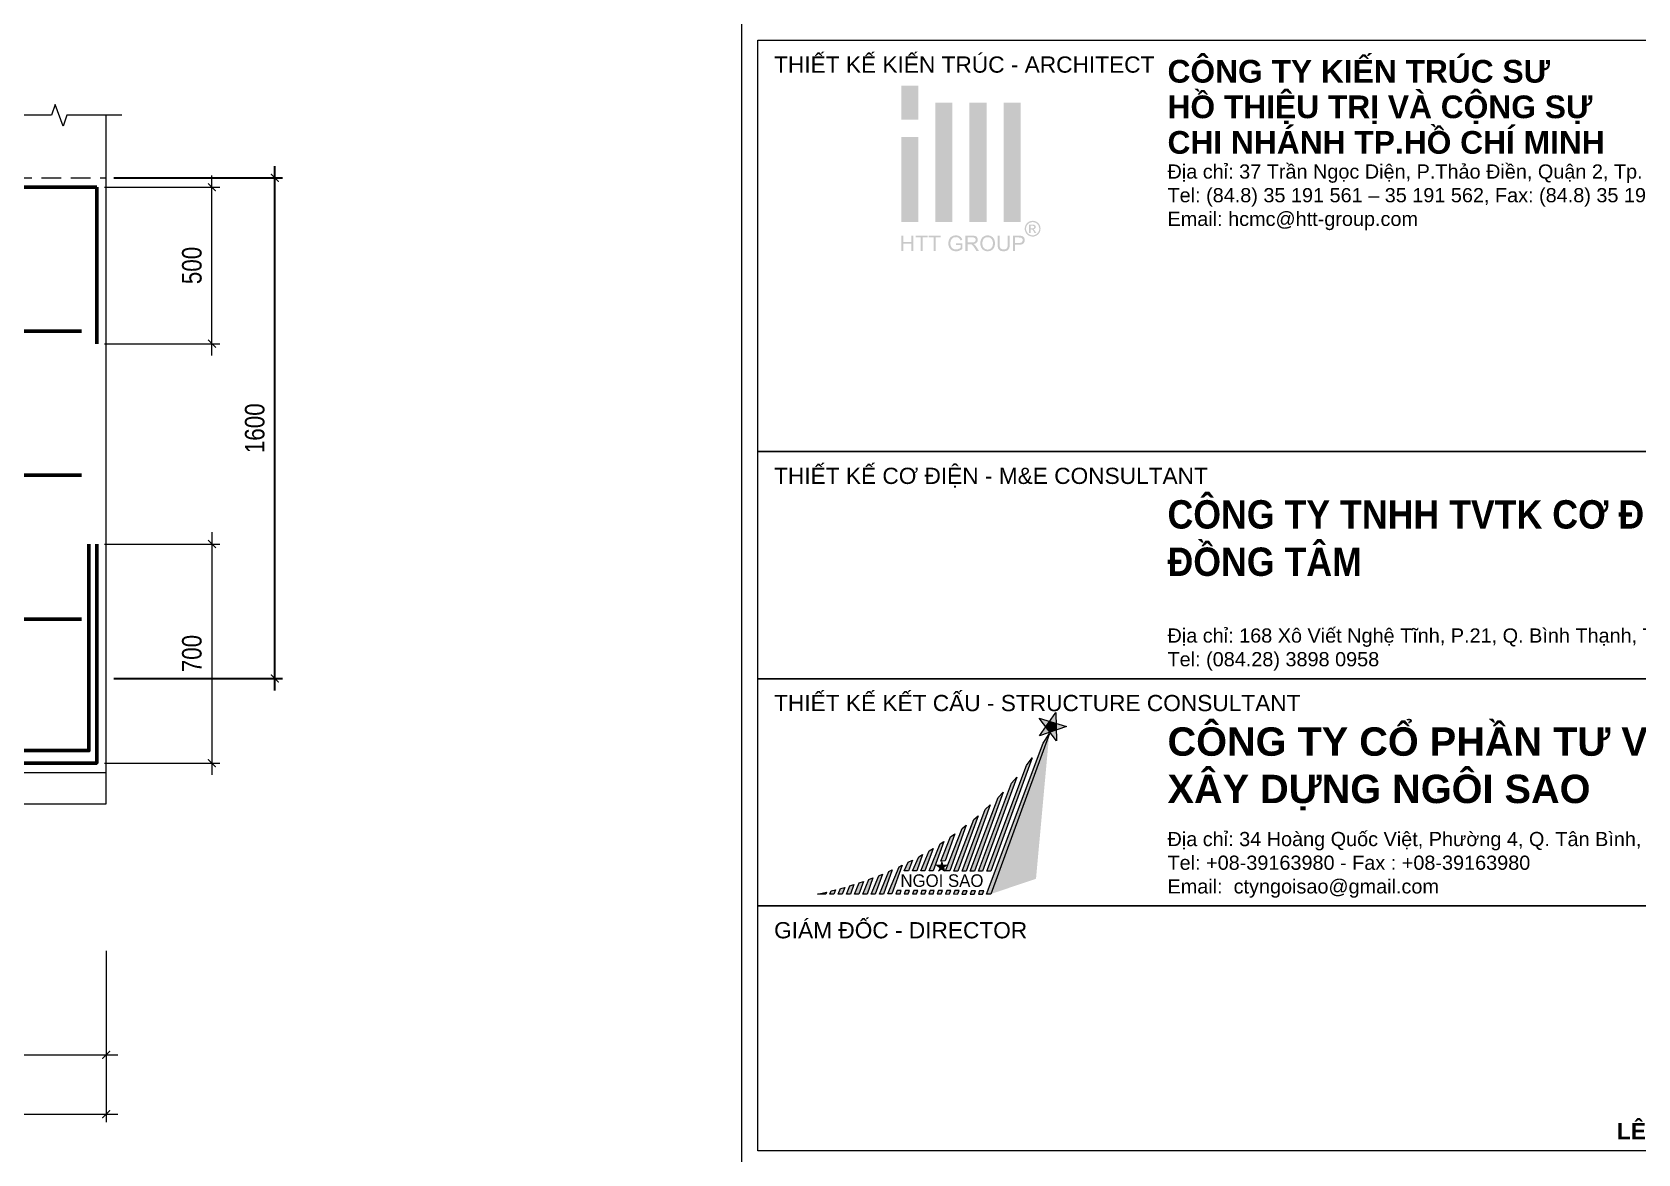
# Model space of a CAD drawing. Header units: millimetres. Extents: x 3014920 to 3563667, y -1638653 to -1356471.
# Drawn here: x 3404788 to 3409919, y -1615076 to -1611492 of the extents above; entities that cross this region are included whole.
import ezdxf
from ezdxf.enums import TextEntityAlignment as Align
from ezdxf.xclip import XClip

# ---------------------------------------------------------------- set-up
doc = ezdxf.new("R2010")
doc.units = ezdxf.units.MM
doc.header["$MEASUREMENT"] = 0
doc.header["$XCLIPFRAME"] = 0
doc.header["$PDMODE"] = 2
doc.linetypes.add('HIDDEN', pattern=[0.375, 0.25, -0.125])
doc.layers.get('0').update_dxf_attribs({"lineweight": 9})
doc.layers.get('Defpoints').update_dxf_attribs({"color": 10, "lineweight": 0})
doc.layers.add('CHG_XX_Khung ten$0$A1 BORDER$0$DGIONG', color=7, linetype='Continuous', lineweight=13, true_color=0x29ffff)
doc.layers.add('CHG_XX_Khung ten$0$A1 BORDER$0$STICK', color=7, linetype='Continuous', lineweight=9, true_color=0xe60000)
for name, color, linetype, lineweight in [('CTHEP', 50, 'Continuous', 50), ('DBAO', 90, 'Continuous', 13), ('DGIONG', 130, 'Continuous', 13), ('KTH', 154, 'Continuous', 9), ('Net khuat', 8, 'HIDDEN', 13)]:
    doc.layers.add(name, color=color, linetype=linetype, lineweight=lineweight)
doc.styles.add('CHG_XX_Khung ten$0$A1 BORDER$0$ARIAL', font='arial.ttf')
doc.styles.add('CHG_XX_Khung ten$0$A1 BORDER$0$Arial - Bold', font='arialbd.ttf', dxfattribs={"height": 2.5})
doc.styles.add('CHG_XX_Khung ten$0$A1 BORDER$0$Star-AvoBold', font='VAVOB_0.TTF')
doc.styles.add('CHG_XX_Khung ten$0$Arial - Bold', font='arialbd.ttf')
doc.styles.add('CHG_XX_Khung ten$0$title block pccc$0$ARIAL', font='arial.ttf')
doc.styles.add('TTP-HelCon', font='VHELVCN_0.TTF')
doc.dimstyles.new('TTP-25', dxfattribs={"dimscale": 25, "dimtxt": 2.5, "dimasz": 1, "dimexe": 1, "dimexo": 1, "dimgap": 0.09, "dimtad": 0, "dimdec": 4, "dimrnd": 1, "dimzin": 9, "dimdsep": 46, "dimtxsty": 'TTP-HelCon', "dimblk": 'ARCHTICK', "dimcen": 0.09, "dimdle": 1.5, "dimclrd": 256, "dimclre": 256, "dimclrt": 7, "dimadec": 0, "dimazin": 0, "dimtfac": 1, "dimtdec": 4, "dimtmove": 0, "dimatfit": 3, "dimldrblk": 'ARCHTICK', "dimfxl": 1, "dimtvp": 1, "dimtolj": 1, "dimtzin": 0, "dimarcsym": 0})

# ---------------------------------------------------------------- blocks, each defined once
blk = doc.blocks.new('_ArchTick')
at = {"color": 0, "linetype": 'ByBlock', "const_width": 0.15}
blk.add_lwpolyline([(-0.5, -0.5), (0.5, 0.5)], dxfattribs=at)
blk = doc.blocks.new('*D1854')
at = {"layer": 'Defpoints', "color": 0, "transparency": 16777216}
for p in [(11250, -2245.1), (16200, -2245.1), (16200, -2566.1)]:
    blk.add_point(p, dxfattribs=at)
at = {"layer": 'KTH', "lineweight": -2, "transparency": 16777216}
for p, q in [((11250, -2270.1), (11250, -2591.1)), ((16200, -2270.1), (16200, -2591.1)), ((11212.5, -2566.1), (16237.5, -2566.1))]:
    blk.add_line(p, q, dxfattribs=at)
at = {"layer": 'KTH', "lineweight": -2, "transparency": 16777216, "xscale": 25, "yscale": 25, "zscale": 25, "rotation": 180}
blk.add_blockref('_ArchTick', (11250, -2566.1), dxfattribs=at)
at = {"layer": 'KTH', "lineweight": -2, "transparency": 16777216, "xscale": 25, "yscale": 25, "zscale": 25}
blk.add_blockref('_ArchTick', (16200, -2566.1), dxfattribs=at)
at = {"layer": 'KTH', "color": 7, "transparency": 16777216, "insert": (13725, -2502.3), "char_height": 62.5, "attachment_point": 5, "style": 'TTP-HelCon'}
blk.add_mtext('\\A1;4950', dxfattribs=at)
blk = doc.blocks.new('*D1868')
at = {"layer": 'Defpoints', "color": 0, "transparency": 16777216}
for p in [(13327, -736), (16450, -736), (16450, -1201.1)]:
    blk.add_point(p, dxfattribs=at)
at = {"layer": 'KTH', "lineweight": -2, "transparency": 16777216}
for p, q in [((13327, -761), (13327, -1226.1)), ((16450, -761), (16450, -1226.1)), ((13289.5, -1201.1), (16487.5, -1201.1))]:
    blk.add_line(p, q, dxfattribs=at)
at = {"layer": 'KTH', "lineweight": -2, "transparency": 16777216, "xscale": 25, "yscale": 25, "zscale": 25, "rotation": 180}
blk.add_blockref('_ArchTick', (13327, -1201.1), dxfattribs=at)
at = {"layer": 'KTH', "lineweight": -2, "transparency": 16777216, "xscale": 25, "yscale": 25, "zscale": 25}
blk.add_blockref('_ArchTick', (16450, -1201.1), dxfattribs=at)
at = {"layer": 'KTH', "color": 7, "transparency": 16777216, "insert": (14888.5, -1131.2), "char_height": 62.5, "attachment_point": 5, "style": 'TTP-HelCon'}
blk.add_mtext('\\A1;4Þ14a250-3', dxfattribs=at)
blk = doc.blocks.new('*D1829')
at = {"layer": 'Defpoints', "color": 0, "transparency": 16777216}
for p in [(6450, -2245.1), (16200, -2245.1), (16200, -2766.1)]:
    blk.add_point(p, dxfattribs=at)
at = {"layer": 'KTH', "lineweight": -2, "transparency": 16777216}
for p, q in [((6450, -2270.1), (6450, -2791.1)), ((16200, -2270.1), (16200, -2791.1)), ((6412.5, -2766.1), (16237.5, -2766.1))]:
    blk.add_line(p, q, dxfattribs=at)
at = {"layer": 'KTH', "lineweight": -2, "transparency": 16777216, "xscale": 25, "yscale": 25, "zscale": 25, "rotation": 180}
blk.add_blockref('_ArchTick', (6450, -2766.1), dxfattribs=at)
at = {"layer": 'KTH', "lineweight": -2, "transparency": 16777216, "xscale": 25, "yscale": 25, "zscale": 25}
blk.add_blockref('_ArchTick', (16200, -2766.1), dxfattribs=at)
at = {"layer": 'KTH', "color": 7, "transparency": 16777216, "insert": (11325, -2702.3), "char_height": 62.5, "attachment_point": 5, "style": 'TTP-HelCon'}
blk.add_mtext('\\A1;9750', dxfattribs=at)
blk = doc.blocks.new('*D1619')
at = {"layer": 'Defpoints', "color": 0, "transparency": 16777216}
for p in [(82445, -30), (82813.1, -30), (82445, -530)]:
    blk.add_point(p, dxfattribs=at)
at = {"layer": 'KTH', "lineweight": -2, "transparency": 16777216}
for p, q in [((82813.1, -567.5), (82813.1, 7.5)), ((82470, -30), (82838.1, -30)), ((82470, -530), (82838.1, -530))]:
    blk.add_line(p, q, dxfattribs=at)
at = {"layer": 'KTH', "lineweight": -2, "transparency": 16777216, "xscale": 25, "yscale": 25, "zscale": 25}
for p, rotation in [((82813.1, -30), 90), ((82813.1, -530), 270)]:
    blk.add_blockref('_ArchTick', p, dxfattribs=dict(at, rotation=rotation))
at = {"layer": 'KTH', "color": 7, "transparency": 16777216, "insert": (82749.3, -280), "char_height": 62.5, "attachment_point": 5, "rotation": 90, "style": 'TTP-HelCon'}
blk.add_mtext('\\A1;500', dxfattribs=at)
blk = doc.blocks.new('*D1620')
at = {"layer": 'Defpoints', "color": 0, "transparency": 16777216}
for p in [(82445, -1170), (82445, -1870), (82813.1, -1870)]:
    blk.add_point(p, dxfattribs=at)
at = {"layer": 'KTH', "lineweight": -2, "transparency": 16777216}
for p, q in [((82470, -1170), (82838.1, -1170)), ((82813.1, -1132.5), (82813.1, -1907.5)), ((82470, -1870), (82838.1, -1870))]:
    blk.add_line(p, q, dxfattribs=at)
at = {"layer": 'KTH', "lineweight": -2, "transparency": 16777216, "xscale": 25, "yscale": 25, "zscale": 25}
for p, rotation in [((82813.1, -1170), 90), ((82813.1, -1870), 270)]:
    blk.add_blockref('_ArchTick', p, dxfattribs=dict(at, rotation=rotation))
at = {"layer": 'KTH', "color": 7, "transparency": 16777216, "insert": (82749.3, -1520), "char_height": 62.5, "attachment_point": 5, "rotation": 90, "style": 'TTP-HelCon'}
blk.add_mtext('\\A1;700', dxfattribs=at)
blk = doc.blocks.new('*D1614')
at = {"layer": 'Defpoints', "color": 0, "transparency": 16777216}
for p in [(71325, -2445.3), (82475, -2445.3), (82475, -2991.7)]:
    blk.add_point(p, dxfattribs=at)
at = {"layer": 'KTH', "lineweight": -2, "transparency": 16777216}
for p, q in [((71325, -2470.3), (71325, -3016.7)), ((82475, -2470.3), (82475, -3016.7)), ((71287.5, -2991.7), (82512.5, -2991.7))]:
    blk.add_line(p, q, dxfattribs=at)
at = {"layer": 'KTH', "lineweight": -2, "transparency": 16777216, "xscale": 25, "yscale": 25, "zscale": 25, "rotation": 180}
blk.add_blockref('_ArchTick', (71325, -2991.7), dxfattribs=at)
at = {"layer": 'KTH', "lineweight": -2, "transparency": 16777216, "xscale": 25, "yscale": 25, "zscale": 25}
blk.add_blockref('_ArchTick', (82475, -2991.7), dxfattribs=at)
at = {"layer": 'KTH', "color": 7, "transparency": 16777216, "insert": (76900, -2927.9), "char_height": 62.5, "attachment_point": 5, "style": 'TTP-HelCon'}
blk.add_mtext('\\A1;11150', dxfattribs=at)
blk = doc.blocks.new('*D1594')
at = {"layer": 'Defpoints', "color": 0, "transparency": 16777216}
for p in [(78775.3, -2501.1), (82475, -2501.1), (82475, -2802.1)]:
    blk.add_point(p, dxfattribs=at)
at = {"layer": 'KTH', "lineweight": -2, "transparency": 16777216}
for p, q in [((78775.3, -2526.1), (78775.3, -2827.1)), ((82475, -2526.1), (82475, -2827.1)), ((78737.8, -2802.1), (82512.5, -2802.1))]:
    blk.add_line(p, q, dxfattribs=at)
at = {"layer": 'KTH', "lineweight": -2, "transparency": 16777216, "xscale": 25, "yscale": 25, "zscale": 25, "rotation": 180}
blk.add_blockref('_ArchTick', (78775.3, -2802.1), dxfattribs=at)
at = {"layer": 'KTH', "lineweight": -2, "transparency": 16777216, "xscale": 25, "yscale": 25, "zscale": 25}
blk.add_blockref('_ArchTick', (82475, -2802.1), dxfattribs=at)
at = {"layer": 'KTH', "color": 7, "transparency": 16777216, "insert": (80625.2, -2738.3), "char_height": 62.5, "attachment_point": 5, "style": 'TTP-HelCon'}
blk.add_mtext('\\A1;3700', dxfattribs=at)
blk = doc.blocks.new('*D1030')
at = {"layer": 'Defpoints', "color": 0, "transparency": 16777216}
for p in [(3405024.8, -1611957.8), (3405563.9, -1611957.8), (3405024.8, -1613557.8)]:
    blk.add_point(p, dxfattribs=at)
at = {"layer": 'KTH', "lineweight": -2, "transparency": 16777216}
for p, q in [((3405563.9, -1613595.3), (3405563.9, -1611920.3)), ((3405049.8, -1611957.8), (3405588.9, -1611957.8)), ((3405049.8, -1613557.8), (3405588.9, -1613557.8))]:
    blk.add_line(p, q, dxfattribs=at)
at = {"layer": 'KTH', "lineweight": -2, "transparency": 16777216, "xscale": 25, "yscale": 25, "zscale": 25}
for p, rotation in [((3405563.9, -1611957.8), 90), ((3405563.9, -1613557.8), 270)]:
    blk.add_blockref('_ArchTick', p, dxfattribs=dict(at, rotation=rotation))
at = {"layer": 'KTH', "color": 7, "transparency": 16777216, "insert": (3405500, -1612757.8), "char_height": 62.5, "attachment_point": 5, "rotation": 90, "style": 'TTP-HelCon'}
blk.add_mtext('\\A1;1600', dxfattribs=at)
blk = doc.blocks.new('CHG_XX_Khung ten$0$A1 BORDER$0$HTT-Logo')
at = {"true_color": 0x134fb3}
h = blk.add_hatch(color=154, dxfattribs=at)
h.paths.add_polyline_path([(3, 29.1), (0, 29.1), (0, 23.1), (3, 23.1)])
h.paths.add_polyline_path([(3, 20.1), (0, 20.1), (0, 5.1), (3, 5.1)])
h.paths.add_polyline_path([(9, 26.1), (6, 26.1), (6, 5.1), (9, 5.1)])
h.paths.add_polyline_path([(15, 26.1), (12, 26.1), (12, 5.1), (15, 5.1)])
h.paths.add_polyline_path([(21, 26.1), (18, 26.1), (18, 5.1), (21, 5.1)])
h.paths.add_polyline_path([(2.12, 2.7), (1.76, 2.7), (1.76, 1.59), (0.36, 1.59), (0.36, 2.7), (0, 2.7), (0, 0), (0.36, 0), (0.36, 1.27), (1.76, 1.27), (1.76, 0), (2.12, 0)])
h.paths.add_polyline_path([(4.65, 2.7), (2.51, 2.7), (2.51, 2.38), (3.4, 2.38), (3.4, 0), (3.76, 0), (3.76, 2.38), (4.65, 2.38)])
h.paths.add_polyline_path([(6.95, 2.7), (4.81, 2.7), (4.81, 2.38), (5.7, 2.38), (5.7, 0), (6.06, 0), (6.06, 2.38), (6.95, 2.38)])
h.paths.add_polyline_path([(8.64, 1.36), (8.64, 1.41), (8.66, 1.58), (8.69, 1.75), (8.75, 1.9), (8.81, 2.03), (8.92, 2.17), (9.05, 2.28), (9.2, 2.37), (9.29, 2.39), (9.45, 2.43), (9.65, 2.44), (9.84, 2.42), (10, 2.37), (10.14, 2.29), (10.26, 2.18), (10.34, 2.03), (10.41, 1.86), (10.73, 1.95), (10.68, 2.11), (10.61, 2.26), (10.53, 2.39), (10.45, 2.47), (10.31, 2.57), (10.16, 2.65), (10.13, 2.66), (9.97, 2.71), (9.8, 2.74), (9.63, 2.75), (9.55, 2.74), (9.38, 2.73), (9.21, 2.7), (9.06, 2.65), (8.91, 2.58), (8.88, 2.56), (8.75, 2.47), (8.63, 2.36), (8.53, 2.23), (8.44, 2.07), (8.41, 1.99), (8.35, 1.84), (8.31, 1.68), (8.28, 1.51), (8.27, 1.34), (8.28, 1.26), (8.29, 1.09), (8.32, 0.92), (8.38, 0.77), (8.44, 0.62), (8.46, 0.58), (8.55, 0.44), (8.66, 0.32), (8.79, 0.21), (8.93, 0.12), (9, 0.09), (9.15, 0.03), (9.31, -0.01), (9.48, -0.04), (9.65, -0.05), (9.73, -0.04), (9.9, -0.03), (10.07, 0.01), (10.23, 0.06), (10.34, 0.11), (10.48, 0.18), (10.63, 0.27), (10.77, 0.38), (10.77, 1.38), (9.63, 1.38), (9.63, 1.06), (10.42, 1.06), (10.42, 0.56), (10.39, 0.53), (10.26, 0.45), (10.09, 0.37), (9.96, 0.32), (9.8, 0.29), (9.63, 0.28), (9.62, 0.28), (9.45, 0.29), (9.28, 0.33), (9.12, 0.4), (8.97, 0.49), (8.86, 0.61), (8.77, 0.75), (8.73, 0.85), (8.68, 1), (8.65, 1.17)])
h.paths.add_polyline_path([(13.16, 1.39), (13.28, 1.48), (13.3, 1.51), (13.39, 1.64), (13.44, 1.79), (13.46, 1.96), (13.46, 2.06), (13.42, 2.22), (13.35, 2.37), (13.31, 2.43), (13.19, 2.55), (13.05, 2.63), (13.01, 2.64), (12.87, 2.67), (12.7, 2.69), (12.5, 2.7), (11.3, 2.7), (11.3, 0), (11.66, 0), (11.66, 1.2), (12.07, 1.2), (12.11, 1.2), (12.28, 1.19), (12.44, 1.11), (12.49, 1.07), (12.62, 0.93), (12.67, 0.86), (12.77, 0.73), (12.88, 0.56), (13.23, 0), (13.68, 0), (13.21, 0.73), (13.13, 0.85), (13.03, 0.98), (12.92, 1.09), (12.86, 1.14), (12.7, 1.23), (12.86, 1.26), (13.03, 1.31)])
h.paths.add_polyline_path([(11.66, 1.51), (11.66, 2.4), (12.51, 2.4), (12.67, 2.39), (12.83, 2.35), (12.97, 2.27), (13.06, 2.13), (13.09, 1.96), (13.08, 1.87), (13.02, 1.72), (12.96, 1.64), (12.8, 1.55), (12.62, 1.52), (12.43, 1.51)], flags=16)
h.paths.add_polyline_path([(16.49, 1.43), (16.48, 1.6), (16.44, 1.77), (16.4, 1.92), (16.34, 2.07), (16.33, 2.09), (16.24, 2.23), (16.14, 2.36), (16.02, 2.47), (15.88, 2.57), (15.85, 2.59), (15.7, 2.66), (15.54, 2.71), (15.38, 2.74), (15.2, 2.75), (15.15, 2.75), (14.98, 2.73), (14.82, 2.7), (14.66, 2.64), (14.52, 2.57), (14.39, 2.48), (14.27, 2.37), (14.18, 2.26), (14.1, 2.14), (14.03, 2), (13.98, 1.84), (13.94, 1.68), (13.92, 1.5), (13.91, 1.31), (13.91, 1.29), (13.92, 1.12), (13.95, 0.96), (14, 0.8), (14.07, 0.64), (14.07, 0.62), (14.16, 0.48), (14.26, 0.35), (14.38, 0.23), (14.52, 0.14), (14.56, 0.12), (14.71, 0.04), (14.86, -0.01), (15.03, -0.04), (15.2, -0.05), (15.21, -0.05), (15.38, -0.03), (15.55, 0), (15.7, 0.05), (15.86, 0.12), (15.87, 0.13), (16.01, 0.22), (16.13, 0.33), (16.24, 0.46), (16.33, 0.61), (16.36, 0.69), (16.42, 0.84), (16.46, 1), (16.48, 1.17), (16.49, 1.35)])
h.paths.add_polyline_path([(14.28, 1.45), (14.3, 1.64), (14.34, 1.81), (14.4, 1.95), (14.47, 2.08), (14.57, 2.2), (14.73, 2.32), (14.88, 2.38), (15.04, 2.43), (15.21, 2.44), (15.38, 2.42), (15.54, 2.38), (15.69, 2.31), (15.82, 2.2), (15.93, 2.07), (16.01, 1.93), (16.04, 1.85), (16.09, 1.7), (16.12, 1.53), (16.12, 1.32), (16.11, 1.12), (16.08, 0.95), (16.03, 0.79), (15.96, 0.66), (15.86, 0.54), (15.8, 0.48), (15.67, 0.38), (15.53, 0.32), (15.37, 0.27), (15.2, 0.26), (15.12, 0.26), (14.95, 0.29), (14.8, 0.35), (14.67, 0.43), (14.54, 0.54), (14.45, 0.66), (14.37, 0.8), (14.32, 0.95), (14.29, 1.12), (14.28, 1.31)], flags=16)
h.paths.add_polyline_path([(17.31, 2.7), (16.96, 2.7), (16.96, 1.12), (16.96, 0.93), (16.98, 0.75), (17.02, 0.6), (17.06, 0.46), (17.07, 0.44), (17.15, 0.3), (17.27, 0.18), (17.4, 0.08), (17.51, 0.03), (17.67, -0.01), (17.84, -0.04), (18.02, -0.05), (18.2, -0.04), (18.37, -0.01), (18.52, 0.04), (18.66, 0.1), (18.68, 0.12), (18.81, 0.22), (18.91, 0.35), (18.99, 0.49), (19.02, 0.61), (19.06, 0.76), (19.07, 0.94), (19.08, 1.14), (19.08, 2.7), (18.72, 2.7), (18.72, 1.14), (18.72, 1.06), (18.71, 0.86), (18.68, 0.69), (18.62, 0.55), (18.55, 0.45), (18.49, 0.4), (18.36, 0.33), (18.19, 0.29), (17.99, 0.28), (17.92, 0.28), (17.75, 0.31), (17.6, 0.37), (17.46, 0.48), (17.38, 0.63), (17.34, 0.77), (17.32, 0.94), (17.31, 1.14)])
h.paths.add_polyline_path([(21.42, 1.25), (21.52, 1.34), (21.6, 1.45), (21.67, 1.59), (21.72, 1.75), (21.73, 1.92), (21.73, 1.97), (21.71, 2.13), (21.65, 2.29), (21.56, 2.44), (21.44, 2.55), (21.42, 2.56), (21.27, 2.63), (21.1, 2.67), (21.05, 2.68), (20.89, 2.7), (20.69, 2.7), (19.67, 2.7), (19.67, 0), (20.03, 0), (20.03, 1.1), (20.72, 1.1), (20.76, 1.1), (20.96, 1.11), (21.14, 1.14), (21.29, 1.19)])
h.paths.add_polyline_path([(20.03, 1.42), (20.03, 2.38), (20.72, 2.38), (20.93, 2.37), (21.06, 2.36), (21.16, 2.31), (21.28, 2.2), (21.34, 2.08), (21.37, 1.91), (21.36, 1.82), (21.31, 1.67), (21.22, 1.54), (21.09, 1.47), (20.93, 1.43), (20.73, 1.42)], flags=16)
h.paths.add_polyline_path([(23.87, 2.76), (24.01, 2.85), (24.13, 2.96), (24.24, 3.09), (24.33, 3.24), (24.35, 3.28), (24.42, 3.44), (24.47, 3.6), (24.5, 3.76), (24.51, 3.93), (24.51, 3.98), (24.49, 4.15), (24.46, 4.31), (24.4, 4.47), (24.33, 4.62), (24.29, 4.69), (24.19, 4.82), (24.08, 4.94), (23.95, 5.05), (23.81, 5.14), (23.77, 5.16), (23.61, 5.23), (23.45, 5.28), (23.29, 5.31), (23.12, 5.32), (23.08, 5.31), (22.92, 5.3), (22.76, 5.27), (22.6, 5.21), (22.44, 5.14), (22.38, 5.1), (22.24, 5.01), (22.12, 4.89), (22.01, 4.77), (21.92, 4.62), (21.89, 4.57), (21.82, 4.41), (21.77, 4.25), (21.74, 4.09), (21.73, 3.93), (21.73, 3.87), (21.75, 3.71), (21.79, 3.55), (21.84, 3.39), (21.92, 3.24), (21.95, 3.18), (22.05, 3.04), (22.16, 2.92), (22.29, 2.81), (22.43, 2.72), (22.48, 2.7), (22.64, 2.63), (22.79, 2.58), (22.96, 2.55), (23.12, 2.54), (23.18, 2.54), (23.34, 2.55), (23.5, 2.59), (23.66, 2.65), (23.82, 2.72)])
h.paths.add_polyline_path([(22.55, 2.92), (22.45, 2.98), (22.32, 3.09), (22.21, 3.21), (22.12, 3.35), (22.07, 3.44), (22.01, 3.6), (21.98, 3.76), (21.96, 3.93), (21.97, 4.03), (22, 4.19), (22.05, 4.35), (22.12, 4.51), (22.18, 4.61), (22.29, 4.73), (22.41, 4.85), (22.56, 4.94), (22.64, 4.98), (22.8, 5.04), (22.96, 5.07), (23.12, 5.09), (23.21, 5.08), (23.37, 5.06), (23.53, 5.01), (23.69, 4.94), (23.79, 4.88), (23.92, 4.77), (24.03, 4.65), (24.13, 4.51), (24.17, 4.41), (24.23, 4.25), (24.27, 4.09), (24.28, 3.93), (24.28, 3.83), (24.25, 3.67), (24.2, 3.51), (24.13, 3.35), (24.07, 3.25), (23.96, 3.13), (23.84, 3.01), (23.7, 2.92), (23.61, 2.87), (23.45, 2.81), (23.29, 2.78), (23.12, 2.77), (23.02, 2.77), (22.86, 2.8), (22.7, 2.85)], flags=16)
h.paths.add_polyline_path([(22.51, 3.16), (22.51, 4.65), (23.03, 4.65), (23.23, 4.64), (23.4, 4.62), (23.55, 4.52), (23.6, 4.47), (23.66, 4.31), (23.67, 4.25), (23.64, 4.09), (23.55, 3.96), (23.42, 3.87), (23.24, 3.82), (23.37, 3.75), (23.46, 3.64), (23.57, 3.47), (23.77, 3.16), (23.47, 3.16), (23.34, 3.39), (23.23, 3.58), (23.14, 3.7), (23.09, 3.74), (22.94, 3.79), (22.9, 3.79), (22.76, 3.79), (22.76, 3.16)], flags=0)
h.paths.add_polyline_path([(22.76, 4), (22.76, 4.45), (23.03, 4.45), (23.13, 4.45), (23.27, 4.42), (23.37, 4.35), (23.41, 4.21), (23.33, 4.06), (23.24, 4.02), (23.05, 4)], flags=0)
blk = doc.blocks.new('CHG_XX_Khung ten')
at = {"layer": 'CHG_XX_Khung ten$0$A1 BORDER$0$DGIONG'}
h = blk.add_hatch(color=256, dxfattribs=at)
h.paths.add_polyline_path([(724.94, 283.19), (724.15, 281.97), (717.19, 263.38), (717.7, 263.38)])
h.paths.add_polyline_path([(722.81, 280.17), (722.1, 279.22), (717.21, 266.21), (717.72, 266.21)], flags=17)
h.paths.add_polyline_path([(720.93, 277.8), (720.27, 277.04), (716.19, 266.22), (716.7, 266.22)])
h.paths.add_polyline_path([(719.23, 275.93), (718.6, 275.29), (715.18, 266.22), (715.69, 266.22)])
h.paths.add_polyline_path([(717.65, 274.38), (717.03, 273.81), (714.16, 266.22), (714.67, 266.22)])
h.paths.add_polyline_path([(716.14, 273.03), (715.61, 272.59), (713.15, 266.22), (713.66, 266.22)])
h.paths.add_polyline_path([(714.69, 271.86), (714.17, 271.45), (712.13, 266.23), (712.64, 266.23)])
h.paths.add_polyline_path([(713.29, 270.81), (712.76, 270.43), (711.57, 267.46), (712.07, 267.47)])
h.paths.add_polyline_path([(710.1, 266.23), (710.61, 266.24), (711.93, 269.87), (711.48, 269.56)])
h.paths.add_polyline_path([(710.61, 269.02), (710.13, 268.73), (709.08, 266.24), (709.59, 266.24)])
h.paths.add_polyline_path([(709.31, 268.26), (708.82, 267.97), (708.07, 266.24), (708.58, 266.24)])
h.paths.add_polyline_path([(708.04, 267.56), (707.54, 267.3), (707.05, 266.25), (707.56, 266.25)])
h.paths.add_polyline_path([(716.84, 263.8), (716.33, 263.8), (716.18, 263.38), (716.69, 263.38)])
h.paths.add_polyline_path([(715.67, 263.39), (715.82, 263.8), (715.32, 263.8), (715.16, 263.39)])
h.paths.add_polyline_path([(714.15, 263.39), (714.65, 263.39), (714.8, 263.8), (714.3, 263.8)])
h.paths.add_polyline_path([(713.13, 263.39), (713.64, 263.4), (713.79, 263.81), (713.28, 263.81)])
h.paths.add_polyline_path([(712.77, 263.81), (712.27, 263.81), (712.11, 263.39), (712.62, 263.4)])
h.paths.add_polyline_path([(711.25, 263.81), (711.1, 263.4), (711.61, 263.4), (711.76, 263.81)])
h.paths.add_polyline_path([(710.59, 263.4), (710.74, 263.82), (710.24, 263.82), (710.08, 263.4)])
h.paths.add_polyline_path([(709.73, 263.82), (709.22, 263.82), (709.07, 263.41), (709.57, 263.41)])
h.paths.add_polyline_path([(708.71, 263.82), (708.21, 263.82), (708.05, 263.41), (708.56, 263.41)])
h.paths.add_polyline_path([(707.54, 263.41), (707.69, 263.83), (707.19, 263.83), (707.03, 263.41)])
h.paths.add_polyline_path([(706.68, 263.83), (706.17, 263.83), (706.02, 263.42), (706.53, 263.42)])
h.paths.add_polyline_path([(705, 263.42), (705.51, 263.42), (706.79, 266.93), (706.4, 266.74)])
h.paths.add_polyline_path([(703.97, 263.37), (704.48, 263.37), (705.57, 266.36), (705.14, 266.17)])
h.paths.add_polyline_path([(704.36, 265.84), (703.91, 265.65), (702.96, 263.38), (703.46, 263.38)])
h.paths.add_polyline_path([(703.17, 265.37), (702.69, 265.19), (701.94, 263.38), (702.45, 263.38)])
h.paths.add_polyline_path([(702, 264.94), (701.5, 264.77), (700.92, 263.38), (701.43, 263.38)])
h.paths.add_polyline_path([(700.84, 264.56), (700.33, 264.4), (699.91, 263.39), (700.42, 263.39)])
h.paths.add_polyline_path([(699.7, 264.21), (699.18, 264.06), (698.89, 263.39), (699.4, 263.39)])
h.paths.add_polyline_path([(698.57, 263.9), (698.04, 263.77), (697.87, 263.38), (698.38, 263.39)])
h.paths.add_polyline_path([(697.37, 263.39), (697.45, 263.63), (696.91, 263.51), (696.35, 263.38)])
blk.add_hatch(color=256, dxfattribs=at).paths.add_polyline_path([(724.92, 283.21), (717.68, 263.38), (723.28, 265.27)])
at = {"layer": 'CHG_XX_Khung ten$0$A1 BORDER$0$STICK'}
for points in [[(723.71, 282.88), (725.74, 285.75), (725.8, 282.26), (723.67, 285.06), (727.02, 284.03)], [(725.76, 284.41), (724.96, 284.66), (724.49, 283.98), (724.99, 283.32), (725.77, 283.6)], [(711.25, 266.22), (711.64, 267.39), (712.01, 266.22), (711.02, 266.95), (712.24, 266.93)], [(711.87, 266.67), (711.78, 266.94), (711.49, 266.94), (711.4, 266.67), (711.63, 266.5)]]:
    blk.add_hatch(color=256, dxfattribs=at).paths.add_polyline_path(points)
blk.add_line((687, 577), (687, 17))
at = {"linetype": 'Continuous'}
for points in [[(689, 368.62), (822, 368.62), (822, 317.93), (689, 317.93)], [(689, 317.93), (822, 317.93), (822, 289.93), (689, 289.93)], [(689, 289.93), (822, 289.93), (822, 261.93), (689, 261.93)]]:
    blk.add_lwpolyline(points, close=True, dxfattribs=at)
at = {"color": 9, "linetype": 'Continuous'}
blk.add_lwpolyline([(689, 261.93), (822, 261.93), (822, 231.73), (689, 231.73)], close=True, dxfattribs=at)
at = {"layer": 'CHG_XX_Khung ten$0$A1 BORDER$0$DGIONG'}
for points in [[(724.94, 283.19), (717.7, 263.38), (717.19, 263.38), (724.15, 281.97), (724.94, 283.19)], [(722.81, 280.17), (717.72, 266.21), (717.21, 266.21), (722.1, 279.22), (722.81, 280.17)], [(720.93, 277.8), (716.7, 266.22), (716.19, 266.22), (720.27, 277.04), (720.93, 277.8)], [(719.23, 275.93), (715.69, 266.22), (715.18, 266.22), (718.6, 275.29), (719.23, 275.93)], [(717.65, 274.38), (714.67, 266.22), (714.16, 266.22), (717.03, 273.81), (717.65, 274.38)], [(714.69, 271.86), (712.64, 266.23), (712.13, 266.23), (714.17, 271.45), (714.69, 271.86)], [(716.14, 273.03), (713.66, 266.22), (713.15, 266.22), (715.61, 272.59), (716.14, 273.03)], [(711.93, 269.87), (710.61, 266.24), (710.1, 266.23), (711.48, 269.56), (711.93, 269.87)], [(713.29, 270.81), (712.07, 267.47), (711.57, 267.46), (712.76, 270.43), (713.29, 270.81)], [(708.04, 267.56), (707.56, 266.25), (707.05, 266.25), (707.54, 267.3), (708.04, 267.56)], [(709.31, 268.26), (708.58, 266.24), (708.07, 266.24), (708.82, 267.97), (709.31, 268.26)], [(710.61, 269.02), (709.59, 266.24), (709.08, 266.24), (710.13, 268.73), (710.61, 269.02)], [(703.17, 265.37), (702.45, 263.38), (701.94, 263.38), (702.69, 265.19), (703.17, 265.37)], [(704.36, 265.84), (703.46, 263.38), (702.96, 263.38), (703.91, 265.65), (704.36, 265.84)], [(705.57, 266.36), (704.48, 263.37), (703.97, 263.37), (705.14, 266.17), (705.57, 266.36)], [(706.79, 266.93), (705.51, 263.42), (705, 263.42), (706.4, 266.74), (706.79, 266.93)], [(697.45, 263.63), (697.37, 263.39), (696.35, 263.38), (696.91, 263.51), (697.45, 263.63)], [(698.57, 263.9), (698.38, 263.39), (697.87, 263.38), (698.04, 263.77), (698.57, 263.9)], [(699.7, 264.21), (699.4, 263.39), (698.89, 263.39), (699.18, 264.06), (699.7, 264.21)], [(700.84, 264.56), (700.42, 263.39), (699.91, 263.39), (700.33, 264.4), (700.84, 264.56)], [(702, 264.94), (701.43, 263.38), (700.92, 263.38), (701.5, 264.77), (702, 264.94)]]:
    blk.add_lwpolyline(points, dxfattribs=at)
for points in [[(706.53, 263.42), (706.68, 263.83), (706.17, 263.83), (706.02, 263.42)], [(707.54, 263.41), (707.69, 263.83), (707.19, 263.83), (707.03, 263.41)], [(708.56, 263.41), (708.71, 263.82), (708.21, 263.82), (708.05, 263.41)], [(709.57, 263.41), (709.73, 263.82), (709.22, 263.82), (709.07, 263.41)], [(710.59, 263.4), (710.74, 263.82), (710.24, 263.82), (710.08, 263.4)], [(711.61, 263.4), (711.76, 263.81), (711.25, 263.81), (711.1, 263.4)], [(712.62, 263.4), (712.77, 263.81), (712.27, 263.81), (712.11, 263.39)], [(713.64, 263.4), (713.79, 263.81), (713.28, 263.81), (713.13, 263.39)], [(714.65, 263.39), (714.8, 263.8), (714.3, 263.8), (714.15, 263.39)], [(715.67, 263.39), (715.82, 263.8), (715.32, 263.8), (715.16, 263.39)], [(716.69, 263.38), (716.84, 263.8), (716.33, 263.8), (716.18, 263.38)]]:
    blk.add_lwpolyline(points, close=True, dxfattribs=at)
at = {"layer": 'CHG_XX_Khung ten$0$A1 BORDER$0$STICK'}
for p, q in [((723.67, 285.06), (727.02, 284.03)), ((725.8, 282.26), (723.67, 285.06)), ((723.71, 282.88), (725.74, 285.75)), ((725.74, 285.75), (725.8, 282.26)), ((727.02, 284.03), (723.71, 282.88)), ((711.64, 267.39), (712.01, 266.22)), ((711.02, 266.95), (712.24, 266.93)), ((712.01, 266.22), (711.02, 266.95)), ((712.24, 266.93), (711.25, 266.22))]:
    blk.add_line(p, q, dxfattribs=at)
at = {"xscale": 0.7, "yscale": 0.7, "zscale": 0.7}
blk.add_blockref('CHG_XX_Khung ten$0$A1 BORDER$0$HTT-Logo', (706.68, 342.64), dxfattribs=at)
for s, style, p in [('THIẾT KẾ KIẾN TRÚC - ARCHITECT', 'CHG_XX_Khung ten$0$A1 BORDER$0$ARIAL', (691, 365.62)), ('THIẾT KẾ CƠ ĐIỆN - M&E CONSULTANT', 'CHG_XX_Khung ten$0$A1 BORDER$0$ARIAL', (691, 314.93)), ('THIẾT KẾ KẾT CẤU - STRUCTURE CONSULTANT', 'CHG_XX_Khung ten$0$A1 BORDER$0$ARIAL', (691, 286.93)), ('GIÁM ĐỐC - DIRECTOR', 'CHG_XX_Khung ten$0$title block pccc$0$ARIAL', (691, 258.93))]:
    blk.add_text(s, height=2, dxfattribs=dict(style=style)).set_placement(p, align=Align.MIDDLE_LEFT)
at = {"style": 'CHG_XX_Khung ten$0$Arial - Bold'}
blk.add_text('LÊ VĂN ĐỨC NHÂN', height=2.0073, dxfattribs=at).set_placement((821.19, 234.17), align=Align.MIDDLE_RIGHT)
at = {"ltscale": 10, "insert": (739.49, 366.19), "char_height": 2.8, "width": 76.248, "attachment_point": 1, "line_spacing_factor": 0.938532, "style": 'CHG_XX_Khung ten$0$A1 BORDER$0$Arial - Bold'}
blk.add_mtext('CÔNG TY KIẾN TRÚC SƯ\\PHỒ THIỆU TRỊ VÀ CỘNG SỰ\\PCHI NHÁNH TP.HỒ CHÍ MINH', dxfattribs=at)
at = {"ltscale": 10}
for s, insert, char_height, width, attachment_point, style in [('Địa chỉ: 37 Trần Ngọc Diện, P.Thảo Điền, Quận 2, Tp. HCM\\PTel: (84.8) 35 191 561 – 35 191 562, Fax: (84.8) 35 191 563\\PEmail: hcmc@htt-group.com', (739.49, 345.2), 1.75, 83.001, 7, 'CHG_XX_Khung ten$0$A1 BORDER$0$ARIAL'), ('{\\W0.9;CÔNG TY TNHH TVTK CƠ ĐIỆN \\PĐỒNG TÂM}', (739.49, 311.93), 3.5, 76.248, 1, 'CHG_XX_Khung ten$0$A1 BORDER$0$Arial - Bold'), ('\\pt8.75;Địa chỉ: 168 Xô Viết Nghệ Tĩnh, P.21, Q. Bình Thạnh, Tp. HCM \\P\\ptz;Tel: (084.28) 3898 0958', (739.49, 290.93), 1.75, 83.001, 7, 'CHG_XX_Khung ten$0$A1 BORDER$0$ARIAL'), ('CÔNG TY CỔ PHẦN TƯ VẤN \\PXÂY DỰNG NGÔI SAO', (739.49, 283.93), 3.5, 76.248, 1, 'CHG_XX_Khung ten$0$A1 BORDER$0$Arial - Bold'), ('Địa chỉ: 34 Hoàng Quốc Việt, Phường 4, Q. Tân Bình,  Tp. HCM\\PTel: +08-39163980 - Fax : +08-39163980 \\PEmail:  ctyngoisao@gmail.com', (739.49, 262.93), 1.75, 83.001, 7, 'CHG_XX_Khung ten$0$A1 BORDER$0$ARIAL')]:
    blk.add_mtext(s, dxfattribs=dict(at, insert=insert, char_height=char_height, width=width, attachment_point=attachment_point, style=style))
at = {"layer": 'CHG_XX_Khung ten$0$A1 BORDER$0$STICK', "style": 'CHG_XX_Khung ten$0$A1 BORDER$0$Star-AvoBold', "width": 1}
blk.add_text('NGOI SAO', height=1.547, dxfattribs=at).set_placement((706.57, 264.27))
blk = doc.blocks.new('2Y-30')
at = {"layer": 'CTHEP'}
for p, q in [((49527.12206, -900), (4760.76516, -900)), ((49527.12206, -1385), (4760.76516, -1385))]:
    blk.add_line(p, q, dxfattribs=at)
for points in [[(4707.31066, -529.99859), (4707.31066, -30), (49599.99998, -30)], [(4712.18589, -1870), (49569.99999, -1870), (49569.99999, -1170)], [(11249.99998, -1830), (19099.99998, -1830)]]:
    blk.add_lwpolyline(points, dxfattribs=at)
at = {"layer": 'DBAO', "linetype": 'Continuous'}
blk.add_line((4666.37048, -1900), (49599.99998, -1900), dxfattribs=at)
at = {"layer": 'KTH'}
dim = blk.add_linear_dim(base=(16449.99998, -1201.12455), p1=(13327.00114, -735.95392), p2=(16449.99998, -735.95392), text='4Þ14a250-3', dimstyle='TTP-25', override={"dimtmove": 1}, dxfattribs=at)
dim.commit()
dim.dimension.update_dxf_attribs({"geometry": '*D1868', "text_midpoint": (14888.50056, -1131.20788)})
dim = blk.add_linear_dim(base=(16199.99998, -2766.10188), p1=(6449.99998, -2245.09309), p2=(16199.99998, -2245.09309), angle=180, dimstyle='TTP-25', override={"dimtmove": 1}, dxfattribs=at)
dim.commit()
dim.dimension.update_dxf_attribs({"geometry": '*D1829', "text_midpoint": (11324.99998, -2702.26855)})
dim = blk.add_linear_dim(base=(16199.99998, -2566.14614), p1=(11249.99998, -2245.09309), p2=(16199.99998, -2245.09309), dimstyle='TTP-25', override={"dimtmove": 1}, dxfattribs=at)
dim.commit()
dim.dimension.update_dxf_attribs({"geometry": '*D1854', "text_midpoint": (13724.99998, -2502.31281)})
blk = doc.blocks.new('2Y-29')
at = {"layer": 'CTHEP'}
for p, q in [((82444.99991, -530.00001), (82444.99991, -30)), ((82396.41101, -489.99841), (8878.4469, -489.99842)), ((82396.41101, -949.99894), (8878.4469, -949.99894)), ((82396.41101, -1409.99947), (8878.4469, -1409.99947))]:
    blk.add_line(p, q, dxfattribs=at)
for points in [[(8854.99241, -529.99859), (8854.99241, -30), (82444.99991, -30)], [(54492.90498, -1870), (82444.99991, -1870), (82444.99991, -1170)], [(82419.88435, -1169.92281), (82419.88435, -1830), (78774.01011, -1830)]]:
    blk.add_lwpolyline(points, dxfattribs=at)
at = {"layer": 'DBAO', "linetype": 'Continuous'}
for p, q in [((82474.99989, 0), (82474.99989, 200)), ((55974.9879, -1900), (82474.99991, -1900))]:
    blk.add_line(p, q, dxfattribs=at)
at = {"layer": 'DBAO', "linetype": 'Continuous', "flags": 128}
blk.add_lwpolyline([(55974.98808, -2000), (82474.99991, -2000), (82474.99991, 0)], dxfattribs=at)
at = {"layer": 'DGIONG', "linetype": 'Continuous', "flags": 128}
blk.add_lwpolyline([(82524.99989, 200), (82349.9999, 200), (82337.4999, 165.65653), (82312.4999, 234.34347), (82299.9999, 200), (82124.98491, 200)], dxfattribs=at)
at = {"layer": 'Net khuat', "ltscale": 250}
blk.add_line((82174.99991, 0), (82474.99989, 0), dxfattribs=at)
at = {"layer": 'KTH', "color": 5}
for base, p1, p2, override, picture, middle in [((82813.12335, -30), (82444.99991, -530.00001), (82444.99991, -30), {"dimarcsym": 1}, '*D1619', (82749.29002, -280)), ((82813.12335, -1870), (82444.99991, -1170), (82444.99991, -1870), {"dimtmove": 1, "dimarcsym": 1}, '*D1620', (82749.29002, -1520))]:
    dim = blk.add_linear_dim(base=base, p1=p1, p2=p2, angle=90, dimstyle='TTP-25', override=override, dxfattribs=at)
    dim.commit()
    dim.dimension.update_dxf_attribs({"geometry": picture, "text_midpoint": middle})
dim = blk.add_linear_dim(base=(82474.99991, -2991.74498), p1=(71324.99991, -2445.31883), p2=(82474.99991, -2445.31883), dimstyle='TTP-25', override={"dimtmove": 1}, dxfattribs=at)
dim.commit()
dim.dimension.update_dxf_attribs({"geometry": '*D1614', "text_midpoint": (76899.99991, -2927.91165)})
at = {"layer": 'KTH'}
dim = blk.add_linear_dim(base=(82474.99991, -2802.09838), p1=(78775.34034, -2501.05412), p2=(82474.99991, -2501.05412), angle=180, dimstyle='TTP-25', override={"dimtmove": 1}, dxfattribs=at)
dim.commit()
dim.dimension.update_dxf_attribs({"geometry": '*D1594', "text_midpoint": (80625.17012, -2738.26505)})

msp = doc.modelspace()

# ---------------------------------------------------------------- block references
at = {"layer": 'DGIONG', "color": 5}
ref = msp.add_blockref('2Y-30', (3395784.74476, -1610896.774), dxfattribs=at)
XClip(ref).set_block_clipping_path([(15828.818247295, -3440.016409765), (32997.5827770201, 879.3941405299)])
ref = msp.add_blockref('2Y-29', (3345987.58685, -1611640.84553), dxfattribs=at)
XClip(ref).set_block_clipping_path([(21983.4497472933, -4196.449696447), (39142.7141375514, 893.402555306)])
ref = msp.add_blockref('2Y-29', (3322549.76415, -1611957.77383), dxfattribs=at)
XClip(ref).set_block_clipping_path([(68830.4261572161, -3887.6057525929), (83784.008830192, 855.4057333251)])
ref = msp.add_blockref('2Y-30', (3379153.68716, -1615010.81209), dxfattribs=at)
XClip(ref).set_block_clipping_path([(32335.0449996539, -3487.627151635), (49966.1705821641, 735.162145579)])

# ---------------------------------------------------------------- dimensions: what is measured, and where the dimension line sits
at = {"layer": 'KTH', "color": 5}
dim = msp.add_linear_dim(base=(3405563.87052, -1611957.77383), p1=(3405024.76406, -1613557.77383), p2=(3405024.76406, -1611957.77383), angle=90, dimstyle='TTP-25', override={"dimarcsym": 1}, dxfattribs=at)
dim.commit()
dim.dimension.update_dxf_attribs({"geometry": '*D1030', "text_midpoint": (3405500.03719, -1612757.77383)})

# ---------------------------------------------------------------- next in the draw order: block references
at = {"color": 5, "xscale": 25.92478421704392, "yscale": 25.92478421704392, "zscale": 25.92478421704392}
msp.add_blockref('CHG_XX_Khung ten', (3389245.2673, -1621074.38806), dxfattribs=at)

doc.saveas('drawing.dxf')
